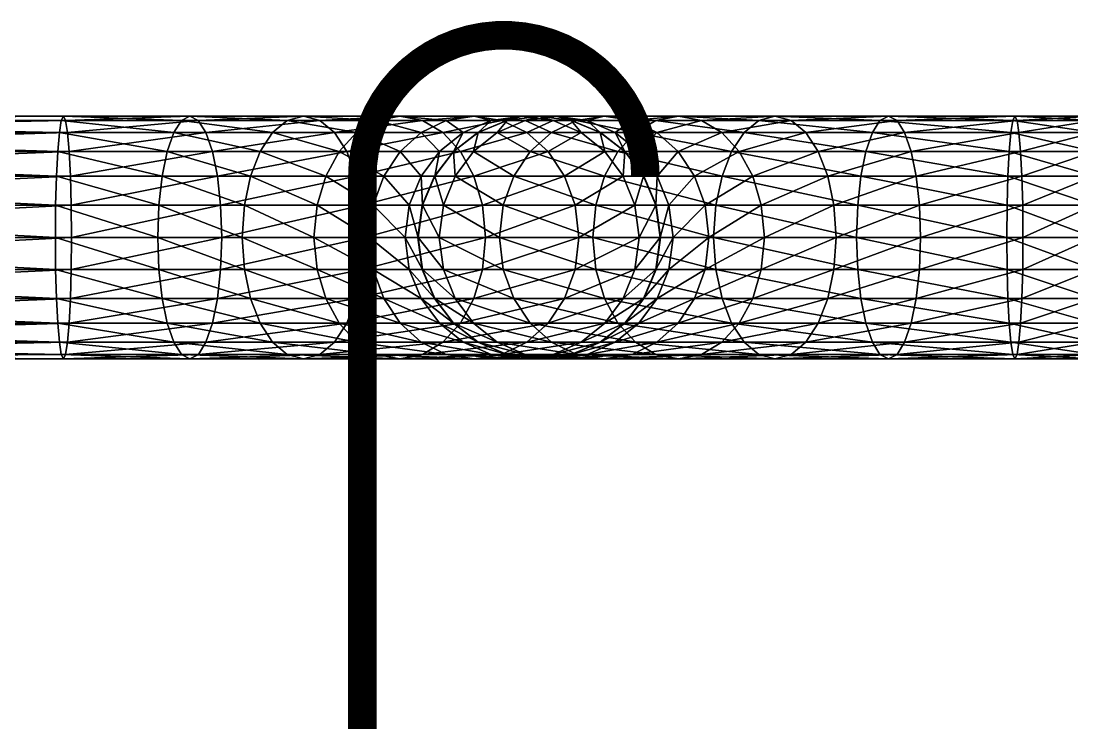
# Model space of a CAD drawing. Extents: x -41.6 to 42.5, y -37.8 to 42.9.
# Drawn here: x 19.23 to 30.28, y 29.91 to 37.28 of the extents above; entities that cross this region are included whole.
import ezdxf

# ---------------------------------------------------------------- set-up
doc = ezdxf.new("R2010")
doc.units = 0
doc.layers.add('VASSCRM', color=2, linetype='CONTINUOUS')
doc.layers.add('VASSREV', color=1, linetype='CONTINUOUS')

msp = doc.modelspace()

# ---------------------------------------------------------------- linework, layer by layer
at = {"layer": 'VASSREV', "color": 0, "extrusion": (0, 0, -1), "const_width": 0.3}
msp.add_lwpolyline([(-25.796, 35.646, -1.00363), (-22.82, 35.635), (-22.82, -35.1, -0.996383), (-25.796, -35.11, 0.737191)], format="xyb", dxfattribs=at)
at = {"layer": 'VASSREV', "color": 0, "extrusion": (0, -0.309017, -0.951057), "const_width": 0.3}
msp.add_lwpolyline([(40.909, -10.841, 1.00363), (40.899, -7.864), (-39.949, -7.864, 0.996383), (-39.96, -10.841, -0.645004)], format="xyb", dxfattribs=at)

# ---------------------------------------------------------------- meshes
at = {"layer": 'VASSCRM', "color": 0}
mesh = msp.add_polyface(dxfattribs=at)
corners = [(19.679, 33.734, 50.28), (13.179, 33.78, 50.619), (13.179, 33.734, 50.28), (19.656, 33.78, 50.618), (13.179, 33.908, 50.923), (19.636, 33.908, 50.922), (13.179, 34.108, 51.181), (19.619, 34.108, 51.179), (13.179, 34.366, 51.381), (19.605, 34.366, 51.378), (13.179, 34.67, 51.509), (19.597, 34.67, 51.507), (13.179, 35.009, 51.555), (19.594, 35.009, 51.552), (13.179, 35.348, 51.509), (19.597, 35.348, 51.507), (13.179, 35.652, 51.381), (19.605, 35.652, 51.378), (13.179, 35.91, 51.181), (19.619, 35.91, 51.179), (13.179, 36.11, 50.923), (19.636, 36.11, 50.922), (13.179, 36.238, 50.619), (19.656, 36.238, 50.618), (13.179, 36.284, 50.28), (19.679, 36.284, 50.28), (13.179, 36.238, 49.941), (19.702, 36.238, 49.942), (13.179, 36.11, 49.637), (19.722, 36.11, 49.638), (13.179, 35.91, 49.379), (19.739, 35.91, 49.381), (13.179, 35.652, 49.18), (19.752, 35.652, 49.182), (13.179, 35.348, 49.051), (19.761, 35.348, 49.054), (13.179, 35.009, 49.005), (19.752, 34.366, 49.182), (13.179, 34.108, 49.379), (13.179, 34.366, 49.18), (19.739, 34.108, 49.381), (13.179, 33.908, 49.637), (19.722, 33.908, 49.639), (13.179, 33.78, 49.942), (19.702, 33.78, 49.942), (6.679, 33.78, 50.619), (6.679, 33.908, 50.923), (6.679, 34.108, 51.181), (6.679, 34.366, 51.381), (6.679, 34.67, 51.509), (6.679, 35.009, 51.555), (6.679, 35.348, 51.509), (6.679, 35.652, 51.381), (6.679, 35.91, 51.181), (6.679, 36.11, 50.923), (6.679, 36.238, 50.619), (6.679, 36.284, 50.28), (6.679, 36.238, 49.941), (6.679, 36.11, 49.637), (6.679, 35.91, 49.379), (6.679, 35.652, 49.18), (6.679, 35.348, 49.051), (6.679, 35.009, 49.005), (13.179, 34.67, 49.051), (6.679, 34.67, 49.051), (6.679, 34.366, 49.18), (6.679, 34.108, 49.379), (6.679, 33.908, 49.637), (6.679, 33.78, 49.942), (6.679, 33.734, 50.28)]
mesh.append_faces([[corners[k] for k in face] for face in [(0, 1, 2), (3, 4, 1), (5, 6, 4), (7, 8, 6), (9, 10, 8), (11, 12, 10), (13, 14, 12), (15, 16, 14), (17, 18, 16), (19, 20, 18), (21, 22, 20), (23, 24, 22), (25, 26, 24), (27, 28, 26), (29, 30, 28), (31, 32, 30), (33, 34, 32), (35, 36, 34), (37, 38, 39), (40, 41, 38), (42, 43, 41), (44, 2, 43), (2, 1, 45), (1, 4, 46), (4, 6, 47), (6, 8, 48), (8, 10, 49), (10, 12, 50), (12, 14, 51), (14, 16, 52), (16, 18, 53), (18, 20, 54), (20, 22, 55), (22, 24, 56), (22, 56, 55), (24, 26, 57), (24, 57, 56), (26, 28, 58), (26, 58, 57), (28, 30, 59), (28, 59, 58), (30, 32, 60), (30, 60, 59), (32, 34, 61), (32, 61, 60), (34, 36, 62), (34, 62, 61), (36, 63, 64), (36, 64, 62), (63, 39, 65), (63, 65, 64), (39, 38, 66), (39, 66, 65), (38, 41, 67), (38, 67, 66), (41, 43, 68), (41, 68, 67), (43, 2, 69), (43, 69, 68)]], dxfattribs={"color": 0})
mesh = msp.add_polyface(dxfattribs=at)
corners = [(21.007, 33.734, 50.459), (19.656, 33.78, 50.618), (19.679, 33.734, 50.28), (20.918, 33.78, 50.786), (20.838, 33.908, 51.079), (19.636, 33.908, 50.922), (20.77, 34.108, 51.328), (19.619, 34.108, 51.179), (20.717, 34.366, 51.521), (19.605, 34.366, 51.378), (20.683, 34.67, 51.645), (19.597, 34.67, 51.507), (20.671, 35.009, 51.689), (19.594, 35.009, 51.552), (20.683, 35.348, 51.645), (19.597, 35.348, 51.507), (20.717, 35.652, 51.521), (19.605, 35.652, 51.378), (20.77, 35.91, 51.328), (19.619, 35.91, 51.179), (20.838, 36.11, 51.079), (19.636, 36.11, 50.922), (19.656, 36.238, 50.618), (20.918, 36.238, 50.786), (19.679, 36.284, 50.28), (21.007, 36.284, 50.459), (19.702, 36.238, 49.942), (21.096, 36.238, 50.132), (19.722, 36.11, 49.638), (21.177, 36.11, 49.839), (19.739, 35.91, 49.381), (21.245, 35.91, 49.59), (19.752, 35.652, 49.182), (21.297, 35.652, 49.397), (19.761, 35.348, 49.054), (21.331, 35.348, 49.273), (19.764, 35.009, 49.008), (21.343, 35.009, 49.229), (19.761, 34.67, 49.054), (21.331, 34.67, 49.273), (19.752, 34.366, 49.182), (21.297, 34.366, 49.397), (19.739, 34.108, 49.381), (21.245, 34.108, 49.59), (19.722, 33.908, 49.639), (21.177, 33.908, 49.839), (19.702, 33.78, 49.942), (21.097, 33.78, 50.132), (13.179, 33.78, 50.619), (13.179, 33.908, 50.923), (13.179, 34.108, 51.181), (13.179, 34.366, 51.381), (13.179, 34.67, 51.509), (13.179, 35.009, 51.555), (13.179, 35.348, 51.509), (13.179, 35.652, 51.381), (13.179, 35.91, 51.181), (13.179, 36.11, 50.923), (13.179, 36.238, 50.619), (13.179, 36.284, 50.28), (13.179, 36.238, 49.941), (13.179, 36.11, 49.637), (13.179, 35.91, 49.379), (13.179, 35.652, 49.18), (13.179, 35.348, 49.051), (13.179, 35.009, 49.005), (13.179, 34.67, 49.051), (13.179, 34.366, 49.18), (13.179, 34.108, 49.379), (13.179, 33.908, 49.637), (13.179, 33.78, 49.942), (13.179, 33.734, 50.28)]
mesh.append_faces([[corners[k] for k in face] for face in [(0, 1, 2), (3, 4, 5), (3, 5, 1), (4, 6, 7), (4, 7, 5), (6, 8, 9), (6, 9, 7), (8, 10, 11), (8, 11, 9), (10, 12, 13), (10, 13, 11), (12, 14, 15), (12, 15, 13), (14, 16, 17), (14, 17, 15), (16, 18, 19), (16, 19, 17), (18, 20, 21), (18, 21, 19), (20, 22, 21), (23, 24, 22), (25, 26, 24), (27, 28, 26), (29, 30, 28), (31, 32, 30), (33, 34, 32), (35, 36, 34), (37, 38, 36), (39, 40, 38), (41, 42, 40), (43, 44, 42), (45, 46, 44), (47, 2, 46), (2, 1, 48), (1, 5, 49), (5, 7, 50), (7, 9, 51), (9, 11, 52), (11, 13, 53), (13, 15, 54), (15, 17, 55), (17, 19, 56), (19, 21, 57), (21, 22, 58), (22, 24, 59), (24, 26, 60), (26, 28, 61), (28, 30, 62), (30, 32, 63), (32, 34, 64), (34, 36, 65), (36, 38, 66), (36, 66, 65), (38, 40, 67), (38, 67, 66), (40, 42, 68), (42, 44, 69), (44, 46, 70), (46, 2, 71)]], dxfattribs={"color": 0})
mesh = msp.add_polyface(dxfattribs=at)
corners = [(22.576, 34.108, 52.383), (21.646, 34.366, 51.914), (21.747, 34.108, 51.741), (22.435, 34.366, 52.524), (21.581, 34.67, 52.025), (22.344, 34.67, 52.615), (21.558, 35.009, 52.064), (22.312, 35.009, 52.647), (21.581, 35.348, 52.025), (22.344, 35.348, 52.615), (21.646, 35.652, 51.914), (22.435, 35.652, 52.524), (21.747, 35.91, 51.741), (22.201, 33.734, 50.963), (22.031, 33.78, 51.256), (20.918, 33.78, 50.786), (21.007, 33.734, 50.459), (21.877, 33.909, 51.519), (20.838, 33.908, 51.079), (20.77, 34.108, 51.328), (20.717, 34.366, 51.521), (20.683, 34.67, 51.645), (20.671, 35.009, 51.689), (20.683, 35.348, 51.645), (20.717, 35.652, 51.521), (20.77, 35.91, 51.328), (21.877, 36.11, 51.519), (20.838, 36.11, 51.079), (22.031, 36.238, 51.256), (20.918, 36.238, 50.786), (22.201, 36.284, 50.963), (21.007, 36.284, 50.459), (22.372, 36.238, 50.671), (21.096, 36.238, 50.132), (21.177, 36.11, 49.839), (22.526, 36.11, 50.408), (21.245, 35.91, 49.59), (22.656, 35.91, 50.185), (21.297, 35.652, 49.397), (22.757, 35.652, 50.013), (21.331, 35.348, 49.273), (22.822, 35.348, 49.902), (21.343, 35.009, 49.229), (22.845, 35.009, 49.863), (21.331, 34.67, 49.273), (22.822, 34.67, 49.902), (21.297, 34.366, 49.397), (22.757, 34.366, 50.013), (21.245, 34.108, 49.59), (22.656, 34.108, 50.185), (21.177, 33.908, 49.839), (22.526, 33.908, 50.408), (21.097, 33.78, 50.132), (22.372, 33.78, 50.671), (19.656, 33.78, 50.618), (19.656, 36.238, 50.618), (19.679, 36.284, 50.28), (19.702, 36.238, 49.942), (19.722, 36.11, 49.638), (19.739, 35.91, 49.381), (19.752, 35.652, 49.182), (19.761, 35.348, 49.054), (19.764, 35.009, 49.008), (19.761, 34.67, 49.054), (19.752, 34.366, 49.182), (19.739, 34.108, 49.381), (19.722, 33.908, 49.639), (19.702, 33.78, 49.942), (19.679, 33.734, 50.28)]
mesh.append_faces([[corners[k] for k in face] for face in [(0, 1, 2), (3, 4, 1), (5, 6, 4), (7, 8, 6), (9, 10, 8), (11, 12, 10), (13, 14, 15), (13, 15, 16), (14, 17, 18), (14, 18, 15), (17, 2, 19), (17, 19, 18), (2, 1, 20), (2, 20, 19), (1, 4, 21), (1, 21, 20), (4, 6, 22), (4, 22, 21), (6, 8, 23), (6, 23, 22), (8, 10, 24), (8, 24, 23), (10, 12, 25), (10, 25, 24), (12, 26, 27), (12, 27, 25), (26, 28, 29), (26, 29, 27), (28, 30, 31), (28, 31, 29), (30, 32, 33), (30, 33, 31), (32, 34, 33), (35, 36, 34), (37, 38, 36), (39, 40, 38), (41, 42, 40), (43, 44, 42), (45, 46, 44), (47, 48, 46), (49, 50, 48), (51, 52, 50), (53, 13, 16), (53, 16, 52), (16, 15, 54), (27, 29, 55), (29, 31, 56), (31, 33, 57), (33, 34, 58), (34, 36, 59), (36, 38, 60), (38, 40, 61), (40, 42, 62), (42, 44, 63), (44, 46, 64), (46, 48, 65), (48, 50, 66), (50, 52, 67), (52, 16, 68)]], dxfattribs={"color": 0})
mesh = msp.add_polyface(dxfattribs=at)
corners = [(23.407, 35.009, 60.365), (23.452, 35.348, 60.362), (23.45, 35.348, 59.447), (23.404, 35.009, 59.447), (23.45, 35.348, 58.613), (23.404, 35.009, 58.613), (23.578, 35.652, 58.613), (23.45, 35.348, 57.78), (23.404, 35.009, 57.78), (23.578, 35.652, 57.78), (23.45, 35.348, 56.947), (23.404, 35.009, 56.947), (23.45, 35.348, 56.113), (23.404, 35.009, 56.113), (23.452, 35.348, 55.362), (23.407, 35.009, 55.365), (23.314, 35.348, 54.276), (23.27, 35.009, 54.288), (23.581, 35.652, 55.354), (23.439, 35.652, 54.242), (22.934, 35.348, 53.378), (22.895, 35.009, 53.401), (23.046, 35.652, 53.313), (23.631, 35.91, 54.189), (23.218, 35.91, 53.212), (23.44, 36.11, 53.082), (22.344, 35.348, 52.615), (22.312, 35.009, 52.647), (22.435, 35.652, 52.524), (22.576, 35.91, 52.383), (22.759, 36.11, 52.2), (23.703, 36.238, 52.928), (22.974, 36.238, 51.985), (23.214, 36.284, 51.746), (21.581, 35.348, 52.025), (21.646, 35.652, 51.914), (21.747, 35.91, 51.741), (21.877, 36.11, 51.519), (22.031, 36.238, 51.256), (22.201, 36.284, 50.963), (23.453, 36.238, 51.506), (22.372, 36.238, 50.671), (23.668, 36.11, 51.291), (22.526, 36.11, 50.408), (23.851, 35.91, 51.108), (22.656, 35.91, 50.185), (22.757, 35.652, 50.013), (23.992, 35.652, 50.967), (22.822, 35.348, 49.902), (24.083, 35.348, 50.876), (22.845, 35.009, 49.863), (21.177, 36.11, 49.839), (21.245, 35.91, 49.59), (21.297, 35.652, 49.397), (21.331, 35.348, 49.273), (21.343, 35.009, 49.229)]
mesh.append_faces([[corners[k] for k in face] for face in [(0, 1, 2), (0, 2, 3), (3, 2, 4), (3, 4, 5), (2, 6, 4), (5, 4, 7), (5, 7, 8), (4, 9, 7), (8, 7, 10), (8, 10, 11), (11, 10, 12), (11, 12, 13), (13, 12, 14), (13, 14, 15), (15, 14, 16), (15, 16, 17), (14, 18, 19), (14, 19, 16), (17, 16, 20), (17, 20, 21), (16, 19, 22), (16, 22, 20), (19, 23, 24), (19, 24, 22), (23, 25, 24), (21, 20, 26), (21, 26, 27), (20, 22, 28), (20, 28, 26), (22, 24, 29), (22, 29, 28), (24, 25, 30), (24, 30, 29), (25, 31, 32), (25, 32, 30), (31, 33, 32), (27, 26, 34), (26, 28, 35), (28, 29, 36), (29, 30, 37), (29, 37, 36), (30, 32, 38), (30, 38, 37), (32, 33, 39), (32, 39, 38), (33, 40, 41), (33, 41, 39), (40, 42, 43), (40, 43, 41), (42, 44, 45), (42, 45, 43), (44, 46, 45), (47, 48, 46), (49, 50, 48), (41, 43, 51), (43, 45, 52), (45, 46, 53), (46, 48, 54), (48, 50, 55)]], dxfattribs={"color": 0})
mesh = msp.add_polyface(dxfattribs=at)
corners = [(24.262, 35.009, 63.446), (23.672, 35.348, 61.932), (23.628, 35.009, 61.945), (24.301, 35.348, 63.423), (23.796, 35.652, 61.899), (23.452, 35.348, 60.362), (23.407, 35.009, 60.365), (23.581, 35.652, 60.354), (23.988, 35.91, 61.846), (23.78, 35.91, 60.34), (24.037, 36.11, 60.323), (23.578, 35.652, 59.447), (23.45, 35.348, 59.447), (23.778, 35.91, 59.447), (24.036, 36.11, 59.447), (23.578, 35.652, 58.613), (23.778, 35.91, 58.613), (24.036, 36.11, 58.613), (23.45, 35.348, 58.613), (23.578, 35.652, 57.78), (23.778, 35.91, 57.78), (24.036, 36.11, 57.78), (23.45, 35.348, 57.78), (23.578, 35.652, 56.947), (23.45, 35.348, 56.947), (23.778, 35.91, 56.947), (24.036, 36.11, 56.947), (23.578, 35.652, 56.113), (23.45, 35.348, 56.113), (23.778, 35.91, 56.113), (24.036, 36.11, 56.113), (23.581, 35.652, 55.354), (23.452, 35.348, 55.362), (23.78, 35.91, 55.34), (24.037, 36.11, 55.323), (23.631, 35.91, 54.189), (23.439, 35.652, 54.242), (23.88, 36.11, 54.121), (24.173, 36.238, 54.041), (23.44, 36.11, 53.082), (23.703, 36.238, 52.928), (23.996, 36.284, 52.758), (23.214, 36.284, 51.746), (24.288, 36.238, 52.587), (23.453, 36.238, 51.506), (23.668, 36.11, 51.291), (24.551, 36.11, 52.433), (23.851, 35.91, 51.108), (23.992, 35.652, 50.967), (22.757, 35.652, 50.013), (24.083, 35.348, 50.876), (22.822, 35.348, 49.902), (24.115, 35.009, 50.844), (22.845, 35.009, 49.863)]
mesh.append_faces([[corners[k] for k in face] for face in [(0, 1, 2), (3, 4, 1), (2, 1, 5), (2, 5, 6), (1, 4, 7), (1, 7, 5), (4, 8, 9), (4, 9, 7), (8, 10, 9), (5, 7, 11), (5, 11, 12), (7, 9, 13), (7, 13, 11), (9, 10, 14), (9, 14, 13), (12, 11, 15), (11, 13, 16), (11, 16, 15), (13, 14, 17), (13, 17, 16), (18, 15, 19), (15, 16, 20), (15, 20, 19), (16, 17, 21), (16, 21, 20), (22, 19, 23), (22, 23, 24), (19, 20, 25), (19, 25, 23), (20, 21, 26), (20, 26, 25), (24, 23, 27), (24, 27, 28), (23, 25, 29), (23, 29, 27), (25, 26, 30), (25, 30, 29), (28, 27, 31), (28, 31, 32), (27, 29, 33), (27, 33, 31), (29, 30, 34), (29, 34, 33), (31, 33, 35), (31, 35, 36), (33, 34, 37), (33, 37, 35), (34, 38, 37), (35, 37, 39), (37, 38, 40), (37, 40, 39), (38, 41, 40), (40, 41, 42), (41, 43, 44), (41, 44, 42), (43, 45, 44), (46, 47, 45), (47, 48, 49), (48, 50, 51), (50, 52, 53)]], dxfattribs={"color": 0})
mesh = msp.add_polyface(dxfattribs=at)
corners = [(25.243, 35.009, 64.716), (24.301, 35.348, 63.423), (24.262, 35.009, 63.446), (25.275, 35.348, 64.684), (24.412, 35.652, 63.358), (25.366, 35.652, 64.593), (24.584, 35.91, 63.257), (23.672, 35.348, 61.932), (23.796, 35.652, 61.899), (23.988, 35.91, 61.846), (24.807, 36.11, 63.127), (24.237, 36.11, 61.778), (24.531, 36.238, 61.698), (24.037, 36.11, 60.323), (24.341, 36.238, 60.303), (24.858, 36.284, 61.609), (24.679, 36.284, 60.28), (24.34, 36.238, 59.447), (24.036, 36.11, 59.447), (24.679, 36.284, 59.447), (25.018, 36.238, 59.447), (24.34, 36.238, 58.613), (24.036, 36.11, 58.613), (24.679, 36.284, 58.613), (25.018, 36.238, 58.613), (24.34, 36.238, 57.78), (24.036, 36.11, 57.78), (24.679, 36.284, 57.78), (25.018, 36.238, 57.78), (24.34, 36.238, 56.947), (24.036, 36.11, 56.947), (24.679, 36.284, 56.947), (24.34, 36.238, 56.113), (24.036, 36.11, 56.113), (24.679, 36.284, 56.113), (24.341, 36.238, 55.303), (24.037, 36.11, 55.323), (24.679, 36.284, 55.28), (25.017, 36.238, 55.258), (24.173, 36.238, 54.041), (24.5, 36.284, 53.952), (24.827, 36.238, 53.863), (23.996, 36.284, 52.758), (24.288, 36.238, 52.587), (24.551, 36.11, 52.433), (23.668, 36.11, 51.291), (24.774, 35.91, 52.303), (23.851, 35.91, 51.108), (24.946, 35.652, 52.202), (23.992, 35.652, 50.967), (25.057, 35.348, 52.138), (24.083, 35.348, 50.876), (25.096, 35.009, 52.115), (24.115, 35.009, 50.844)]
mesh.append_faces([[corners[k] for k in face] for face in [(0, 1, 2), (3, 4, 1), (5, 6, 4), (2, 1, 7), (1, 4, 8), (4, 6, 9), (4, 9, 8), (6, 10, 11), (6, 11, 9), (10, 12, 11), (9, 11, 13), (11, 12, 14), (11, 14, 13), (12, 15, 16), (12, 16, 14), (13, 14, 17), (13, 17, 18), (14, 16, 19), (14, 19, 17), (16, 20, 19), (18, 17, 21), (18, 21, 22), (17, 19, 23), (17, 23, 21), (19, 24, 23), (22, 21, 25), (22, 25, 26), (21, 23, 27), (21, 27, 25), (23, 28, 27), (26, 25, 29), (26, 29, 30), (25, 27, 31), (25, 31, 29), (30, 29, 32), (30, 32, 33), (29, 31, 34), (29, 34, 32), (33, 32, 35), (33, 35, 36), (32, 34, 37), (32, 37, 35), (34, 38, 37), (36, 35, 39), (35, 37, 40), (35, 40, 39), (37, 41, 40), (39, 40, 42), (40, 41, 43), (40, 43, 42), (41, 44, 43), (43, 44, 45), (44, 46, 47), (46, 48, 49), (46, 49, 47), (48, 50, 51), (48, 51, 49), (50, 52, 53), (50, 53, 51)]], dxfattribs={"color": 0})
mesh = msp.add_polyface(dxfattribs=at)
corners = [(25.275, 34.67, 64.684), (25.243, 35.009, 64.716), (24.262, 35.009, 63.446), (25.275, 35.348, 64.684), (24.301, 35.348, 63.423), (25.366, 35.652, 64.593), (24.412, 35.652, 63.358), (25.507, 35.91, 64.452), (24.584, 35.91, 63.257), (25.69, 36.11, 64.27), (24.807, 36.11, 63.127), (25.07, 36.238, 62.974), (25.905, 36.238, 64.054), (25.362, 36.284, 62.803), (24.531, 36.238, 61.698), (24.858, 36.284, 61.609), (25.655, 36.238, 62.632), (25.184, 36.238, 61.519), (25.478, 36.11, 61.439), (25.017, 36.238, 60.258), (24.679, 36.284, 60.28), (25.321, 36.11, 60.237), (25.578, 35.91, 60.22), (25.018, 36.238, 59.447), (25.322, 36.11, 59.447), (25.58, 35.91, 59.447), (24.679, 36.284, 59.447), (25.018, 36.238, 58.613), (25.322, 36.11, 58.613), (25.58, 35.91, 58.613), (24.679, 36.284, 58.613), (25.018, 36.238, 57.78), (25.322, 36.11, 57.78), (25.58, 35.91, 57.78), (24.679, 36.284, 57.78), (25.018, 36.238, 56.947), (24.679, 36.284, 56.947), (25.322, 36.11, 56.947), (25.58, 35.91, 56.947), (25.018, 36.238, 56.113), (24.679, 36.284, 56.113), (25.322, 36.11, 56.113), (25.58, 35.91, 56.113), (25.017, 36.238, 55.258), (25.321, 36.11, 55.237), (25.578, 35.91, 55.22), (24.679, 36.284, 55.28), (24.827, 36.238, 53.863), (25.121, 36.11, 53.782), (25.369, 35.91, 53.714), (24.551, 36.11, 52.433), (24.774, 35.91, 52.303), (25.562, 35.652, 53.662), (24.946, 35.652, 52.202), (25.686, 35.348, 53.628), (25.057, 35.348, 52.138), (25.096, 35.009, 52.115)]
mesh.append_faces([[corners[k] for k in face] for face in [(0, 1, 2), (1, 3, 4), (3, 5, 6), (5, 7, 8), (7, 9, 10), (7, 10, 8), (9, 11, 10), (12, 13, 11), (10, 11, 14), (11, 13, 15), (11, 15, 14), (13, 16, 17), (13, 17, 15), (16, 18, 17), (15, 17, 19), (15, 19, 20), (17, 18, 21), (17, 21, 19), (18, 22, 21), (20, 19, 23), (19, 21, 24), (19, 24, 23), (21, 22, 25), (21, 25, 24), (26, 23, 27), (23, 24, 28), (23, 28, 27), (24, 29, 28), (30, 27, 31), (27, 28, 32), (27, 32, 31), (28, 33, 32), (34, 31, 35), (34, 35, 36), (31, 32, 37), (31, 37, 35), (32, 38, 37), (36, 35, 39), (36, 39, 40), (35, 37, 41), (35, 41, 39), (37, 42, 41), (40, 39, 43), (39, 41, 44), (39, 44, 43), (41, 42, 45), (41, 45, 44), (46, 43, 47), (43, 44, 48), (43, 48, 47), (44, 45, 49), (44, 49, 48), (47, 48, 50), (48, 49, 51), (48, 51, 50), (49, 52, 53), (49, 53, 51), (52, 54, 55), (52, 55, 53), (54, 56, 55)]], dxfattribs={"color": 0})
mesh = msp.add_polyface(dxfattribs=at)
corners = [(26.513, 35.009, 65.698), (25.275, 35.348, 64.684), (25.243, 35.009, 64.716), (26.536, 35.348, 65.658), (25.366, 35.652, 64.593), (26.601, 35.652, 65.547), (25.507, 35.91, 64.452), (25.69, 36.11, 64.27), (25.905, 36.238, 64.054), (25.07, 36.238, 62.974), (26.144, 36.284, 63.815), (25.362, 36.284, 62.803), (25.655, 36.238, 62.632), (25.917, 36.11, 62.478), (25.478, 36.11, 61.439), (26.14, 35.91, 62.348), (25.727, 35.91, 61.371), (25.919, 35.652, 61.318), (25.578, 35.91, 60.22), (25.777, 35.652, 60.207), (25.905, 35.348, 60.198), (25.779, 35.652, 59.447), (25.58, 35.91, 59.447), (25.908, 35.348, 59.447), (25.951, 35.009, 60.195), (25.954, 35.009, 59.447), (25.322, 36.11, 59.447), (25.58, 35.91, 58.613), (25.779, 35.652, 58.613), (25.908, 35.348, 58.613), (25.954, 35.009, 58.613), (25.322, 36.11, 58.613), (25.58, 35.91, 57.78), (25.779, 35.652, 57.78), (25.908, 35.348, 57.78), (25.954, 35.009, 57.78), (25.322, 36.11, 57.78), (25.58, 35.91, 56.947), (25.779, 35.652, 56.947), (25.908, 35.348, 56.947), (25.954, 35.009, 56.947), (25.322, 36.11, 56.947), (25.58, 35.91, 56.113), (25.779, 35.652, 56.113), (25.908, 35.348, 56.113), (25.954, 35.009, 56.113), (25.777, 35.652, 55.207), (25.578, 35.91, 55.22), (25.905, 35.348, 55.198), (25.951, 35.009, 55.195), (25.905, 34.67, 55.198), (25.562, 35.652, 53.662), (25.369, 35.91, 53.714), (25.686, 35.348, 53.628), (25.73, 35.009, 53.616), (25.686, 34.67, 53.628), (25.096, 35.009, 52.115)]
mesh.append_faces([[corners[k] for k in face] for face in [(0, 1, 2), (3, 4, 1), (5, 6, 4), (7, 8, 9), (8, 10, 11), (10, 12, 11), (12, 13, 14), (13, 15, 16), (13, 16, 14), (15, 17, 16), (14, 16, 18), (16, 17, 19), (16, 19, 18), (17, 20, 19), (18, 19, 21), (18, 21, 22), (19, 20, 23), (19, 23, 21), (20, 24, 25), (20, 25, 23), (26, 22, 27), (22, 21, 28), (22, 28, 27), (21, 23, 29), (21, 29, 28), (23, 30, 29), (31, 27, 32), (27, 28, 33), (27, 33, 32), (28, 29, 34), (28, 34, 33), (29, 35, 34), (36, 32, 37), (32, 33, 38), (32, 38, 37), (33, 34, 39), (33, 39, 38), (34, 40, 39), (41, 37, 42), (37, 38, 43), (37, 43, 42), (38, 39, 44), (38, 44, 43), (39, 45, 44), (42, 43, 46), (42, 46, 47), (43, 44, 48), (43, 48, 46), (44, 45, 49), (44, 49, 48), (45, 50, 49), (47, 46, 51), (47, 51, 52), (46, 48, 53), (46, 53, 51), (48, 49, 54), (48, 54, 53), (49, 55, 54), (53, 54, 56)]], dxfattribs={"color": 0})
mesh = msp.add_polyface(dxfattribs=at)
corners = [(28.015, 35.009, 66.331), (28.027, 35.348, 66.287), (26.536, 35.348, 65.658), (28.061, 35.652, 66.163), (26.601, 35.652, 65.547), (28.113, 35.91, 65.971), (26.702, 35.91, 65.375), (28.181, 36.11, 65.722), (26.832, 36.11, 65.152), (28.261, 36.238, 65.428), (26.986, 36.238, 64.889), (28.351, 36.284, 65.101), (27.156, 36.284, 64.597), (28.44, 36.238, 64.775), (27.327, 36.238, 64.305), (27.481, 36.11, 64.042), (28.52, 36.11, 64.481), (27.611, 35.91, 63.819), (28.588, 35.91, 64.232), (27.712, 35.652, 63.647), (28.641, 35.652, 64.04), (27.777, 35.348, 63.536), (26.513, 35.009, 65.698), (25.275, 35.348, 64.684), (25.366, 35.652, 64.593), (25.507, 35.91, 64.452), (25.69, 36.11, 64.27), (25.905, 36.238, 64.054), (26.144, 36.284, 63.815), (26.384, 36.238, 63.575), (26.599, 36.11, 63.36), (26.782, 35.91, 63.178), (26.923, 35.652, 63.037), (27.014, 35.348, 62.946), (27.046, 35.009, 62.913), (25.655, 36.238, 62.632), (25.917, 36.11, 62.478), (26.14, 35.91, 62.348), (26.312, 35.652, 62.247), (26.423, 35.348, 62.183), (26.463, 35.009, 62.16), (25.919, 35.652, 61.318), (26.043, 35.348, 61.285), (26.087, 35.009, 61.273), (25.905, 35.348, 60.198), (25.951, 35.009, 60.195), (25.908, 35.348, 59.447), (25.954, 35.009, 59.447), (25.954, 35.009, 58.613), (25.908, 35.348, 58.613), (25.954, 35.009, 57.78), (25.908, 35.348, 57.78), (25.954, 35.009, 56.947), (25.908, 35.348, 56.947), (25.954, 35.009, 56.113)]
mesh.append_faces([[corners[k] for k in face] for face in [(0, 1, 2), (1, 3, 4), (1, 4, 2), (3, 5, 6), (3, 6, 4), (5, 7, 8), (5, 8, 6), (7, 9, 10), (7, 10, 8), (9, 11, 12), (9, 12, 10), (11, 13, 14), (11, 14, 12), (13, 15, 14), (16, 17, 15), (18, 19, 17), (20, 21, 19), (22, 2, 23), (2, 4, 24), (4, 6, 25), (6, 8, 26), (6, 26, 25), (8, 10, 27), (8, 27, 26), (10, 12, 28), (10, 28, 27), (12, 14, 29), (12, 29, 28), (14, 15, 30), (14, 30, 29), (15, 17, 31), (15, 31, 30), (17, 19, 32), (17, 32, 31), (19, 21, 33), (19, 33, 32), (21, 34, 33), (28, 29, 35), (29, 30, 36), (29, 36, 35), (30, 31, 37), (30, 37, 36), (31, 32, 38), (31, 38, 37), (32, 33, 39), (32, 39, 38), (33, 34, 40), (33, 40, 39), (37, 38, 41), (38, 39, 42), (38, 42, 41), (39, 40, 43), (39, 43, 42), (41, 42, 44), (42, 43, 45), (42, 45, 44), (46, 47, 48), (49, 48, 50), (51, 50, 52), (53, 52, 54)]], dxfattribs={"color": 0})
mesh = msp.add_polyface(dxfattribs=at)
corners = [(29.679, 33.734, 65.28), (29.656, 33.78, 65.618), (28.261, 33.78, 65.428), (28.351, 33.734, 65.101), (29.636, 33.908, 65.922), (28.181, 33.908, 65.722), (29.619, 34.108, 66.179), (28.113, 34.108, 65.971), (29.605, 34.366, 66.378), (28.06, 34.366, 66.163), (29.597, 34.67, 66.507), (28.027, 34.67, 66.287), (29.594, 35.009, 66.552), (28.015, 35.009, 66.331), (29.597, 35.348, 66.507), (28.027, 35.348, 66.287), (29.605, 35.652, 66.378), (28.061, 35.652, 66.163), (29.619, 35.91, 66.179), (28.113, 35.91, 65.971), (29.636, 36.11, 65.922), (28.181, 36.11, 65.722), (29.656, 36.238, 65.618), (28.261, 36.238, 65.428), (29.679, 36.284, 65.28), (28.351, 36.284, 65.101), (29.702, 36.238, 64.942), (28.44, 36.238, 64.775), (29.722, 36.11, 64.638), (28.52, 36.11, 64.481), (29.739, 35.91, 64.381), (28.588, 35.91, 64.232), (29.753, 35.652, 64.182), (28.641, 35.652, 64.04), (29.761, 35.348, 64.054), (28.675, 35.348, 63.916), (28.687, 35.009, 63.872), (29.764, 35.009, 64.008), (28.675, 34.67, 63.916), (29.761, 34.67, 64.054), (29.753, 34.366, 64.182), (28.641, 34.366, 64.04), (29.739, 34.108, 64.381), (28.588, 34.108, 64.232), (29.722, 33.908, 64.639), (28.52, 33.908, 64.481), (29.702, 33.78, 64.942), (28.44, 33.78, 64.775), (27.481, 36.11, 64.042), (27.611, 35.91, 63.819), (27.712, 35.652, 63.647), (27.777, 35.348, 63.536), (27.8, 35.009, 63.496), (27.777, 34.67, 63.536), (27.712, 34.366, 63.647), (27.611, 34.108, 63.819), (27.481, 33.908, 64.042), (27.327, 33.78, 64.305)]
mesh.append_faces([[corners[k] for k in face] for face in [(0, 1, 2), (0, 2, 3), (1, 4, 5), (1, 5, 2), (4, 6, 7), (4, 7, 5), (6, 8, 9), (6, 9, 7), (8, 10, 11), (8, 11, 9), (10, 12, 13), (10, 13, 11), (12, 14, 15), (12, 15, 13), (14, 16, 17), (14, 17, 15), (16, 18, 19), (16, 19, 17), (18, 20, 21), (18, 21, 19), (20, 22, 23), (20, 23, 21), (22, 24, 25), (22, 25, 23), (24, 26, 27), (24, 27, 25), (26, 28, 29), (26, 29, 27), (28, 30, 31), (28, 31, 29), (30, 32, 33), (30, 33, 31), (32, 34, 35), (32, 35, 33), (34, 36, 35), (37, 38, 36), (39, 40, 41), (39, 41, 38), (40, 42, 43), (40, 43, 41), (42, 44, 45), (42, 45, 43), (44, 46, 47), (44, 47, 45), (46, 0, 3), (46, 3, 47), (27, 29, 48), (29, 31, 49), (31, 33, 50), (33, 35, 51), (35, 36, 52), (35, 52, 51), (36, 38, 53), (36, 53, 52), (38, 41, 54), (38, 54, 53), (41, 43, 55), (43, 45, 56), (45, 47, 57)]], dxfattribs={"color": 0})
mesh = msp.add_polyface(dxfattribs=at)
corners = [(31.346, 34.366, 66.381), (30.512, 34.67, 66.509), (30.512, 34.366, 66.381), (31.346, 34.67, 66.509), (30.512, 35.009, 66.555), (31.346, 35.009, 66.555), (30.512, 35.348, 66.509), (31.346, 35.91, 66.181), (30.512, 36.11, 65.923), (30.512, 35.91, 66.181), (31.346, 36.11, 65.923), (30.512, 36.238, 65.619), (31.346, 36.238, 65.619), (30.512, 36.284, 65.28), (31.346, 36.284, 65.28), (30.512, 36.238, 64.942), (31.346, 36.238, 64.942), (30.512, 36.11, 64.637), (31.346, 36.11, 64.637), (30.512, 35.91, 64.379), (30.512, 33.734, 65.28), (30.512, 33.78, 65.619), (29.656, 33.78, 65.618), (29.679, 33.734, 65.28), (30.512, 33.908, 65.923), (29.636, 33.908, 65.922), (30.512, 34.108, 66.181), (29.619, 34.108, 66.179), (29.605, 34.366, 66.378), (29.597, 34.67, 66.507), (29.594, 35.009, 66.552), (29.597, 35.348, 66.507), (30.512, 35.652, 66.381), (29.605, 35.652, 66.378), (29.619, 35.91, 66.179), (29.636, 36.11, 65.922), (29.656, 36.238, 65.618), (29.679, 36.284, 65.28), (29.702, 36.238, 64.942), (29.722, 36.11, 64.638), (29.739, 35.91, 64.381), (30.512, 35.652, 64.18), (29.753, 35.652, 64.182), (30.512, 35.348, 64.051), (29.761, 35.348, 64.054), (30.512, 35.009, 64.005), (29.764, 35.009, 64.008), (30.512, 34.67, 64.051), (29.761, 34.67, 64.054), (30.512, 34.366, 64.18), (29.753, 34.366, 64.182), (30.512, 34.108, 64.379), (29.739, 34.108, 64.381), (30.512, 33.908, 64.637), (29.722, 33.908, 64.639), (30.512, 33.78, 64.942), (29.702, 33.78, 64.942), (28.687, 35.009, 63.872), (28.675, 34.67, 63.916)]
mesh.append_faces([[corners[k] for k in face] for face in [(0, 1, 2), (3, 4, 1), (5, 6, 4), (7, 8, 9), (10, 11, 8), (12, 13, 11), (14, 15, 13), (16, 17, 15), (18, 19, 17), (20, 21, 22), (20, 22, 23), (21, 24, 25), (21, 25, 22), (24, 26, 27), (24, 27, 25), (26, 2, 28), (26, 28, 27), (2, 1, 29), (2, 29, 28), (1, 4, 30), (1, 30, 29), (4, 6, 31), (4, 31, 30), (6, 32, 33), (6, 33, 31), (32, 9, 34), (32, 34, 33), (9, 8, 35), (9, 35, 34), (8, 11, 36), (8, 36, 35), (11, 13, 37), (11, 37, 36), (13, 15, 38), (13, 38, 37), (15, 17, 39), (15, 39, 38), (17, 19, 40), (17, 40, 39), (19, 41, 42), (19, 42, 40), (41, 43, 44), (41, 44, 42), (43, 45, 46), (43, 46, 44), (45, 47, 48), (45, 48, 46), (47, 49, 50), (47, 50, 48), (49, 51, 52), (49, 52, 50), (51, 53, 54), (51, 54, 52), (53, 55, 56), (53, 56, 54), (55, 20, 23), (55, 23, 56), (44, 46, 57), (46, 48, 58)]], dxfattribs={"color": 0})
mesh = msp.add_polyface(dxfattribs=at)
corners = [(28.351, 33.734, 65.101), (28.261, 33.78, 65.428), (26.986, 33.78, 64.889), (27.156, 33.734, 64.597), (28.181, 33.908, 65.722), (26.832, 33.908, 65.152), (28.113, 34.108, 65.971), (26.702, 34.108, 65.375), (28.06, 34.366, 66.163), (26.601, 34.366, 65.547), (28.027, 34.67, 66.287), (26.536, 34.67, 65.658), (28.015, 35.009, 66.331), (26.513, 35.009, 65.698), (26.536, 35.348, 65.658), (28.641, 34.366, 64.04), (27.611, 34.108, 63.819), (27.712, 34.366, 63.647), (28.588, 34.108, 64.232), (27.481, 33.908, 64.042), (28.52, 33.908, 64.481), (27.327, 33.78, 64.305), (28.44, 33.78, 64.775), (25.905, 33.78, 64.054), (26.144, 33.734, 63.815), (25.69, 33.908, 64.27), (25.507, 34.108, 64.452), (25.366, 34.366, 64.593), (25.275, 34.67, 64.684), (25.243, 35.009, 64.716), (27.777, 35.348, 63.536), (27.8, 35.009, 63.496), (27.046, 35.009, 62.913), (27.777, 34.67, 63.536), (27.013, 34.67, 62.946), (26.923, 34.366, 63.037), (26.782, 34.108, 63.178), (26.599, 33.908, 63.36), (26.384, 33.78, 63.575), (26.423, 34.67, 62.183), (26.463, 35.009, 62.16), (26.312, 34.366, 62.247), (26.14, 34.108, 62.348), (25.917, 33.908, 62.478), (25.655, 33.78, 62.632), (25.362, 33.734, 62.803), (26.043, 34.67, 61.285), (26.087, 35.009, 61.273), (25.919, 34.366, 61.318), (25.727, 34.108, 61.371), (25.905, 34.67, 60.198), (25.951, 35.009, 60.195)]
mesh.append_faces([[corners[k] for k in face] for face in [(0, 1, 2), (0, 2, 3), (1, 4, 5), (1, 5, 2), (4, 6, 7), (4, 7, 5), (6, 8, 9), (6, 9, 7), (8, 10, 11), (8, 11, 9), (10, 12, 13), (10, 13, 11), (12, 14, 13), (15, 16, 17), (18, 19, 16), (20, 21, 19), (22, 0, 3), (22, 3, 21), (3, 2, 23), (3, 23, 24), (2, 5, 25), (2, 25, 23), (5, 7, 26), (5, 26, 25), (7, 9, 27), (9, 11, 28), (11, 13, 29), (30, 31, 32), (31, 33, 34), (31, 34, 32), (33, 17, 35), (33, 35, 34), (17, 16, 36), (17, 36, 35), (16, 19, 37), (16, 37, 36), (19, 21, 38), (19, 38, 37), (21, 3, 24), (21, 24, 38), (32, 34, 39), (32, 39, 40), (34, 35, 41), (34, 41, 39), (35, 36, 42), (35, 42, 41), (36, 37, 43), (36, 43, 42), (37, 38, 44), (37, 44, 43), (38, 24, 45), (40, 39, 46), (40, 46, 47), (39, 41, 48), (39, 48, 46), (41, 42, 49), (41, 49, 48), (47, 46, 50), (47, 50, 51)]], dxfattribs={"color": 0})
mesh = msp.add_polyface(dxfattribs=at)
corners = [(23.453, 34.67, 60.362), (23.407, 35.009, 60.365), (23.404, 35.009, 59.447), (23.45, 34.67, 59.447), (23.578, 34.366, 59.447), (23.45, 34.67, 58.613), (23.404, 35.009, 58.613), (23.578, 34.366, 58.613), (23.45, 34.67, 57.78), (23.404, 35.009, 57.78), (23.578, 34.366, 57.78), (23.45, 34.67, 56.947), (23.404, 35.009, 56.947), (23.404, 35.009, 56.113), (23.45, 34.67, 56.113), (23.407, 35.009, 55.365), (23.453, 34.67, 55.362), (23.581, 34.366, 55.354), (23.314, 34.67, 54.276), (23.438, 34.366, 54.242), (23.27, 35.009, 54.288), (23.631, 34.108, 54.189), (23.045, 34.366, 53.313), (23.218, 34.108, 53.212), (22.934, 34.67, 53.378), (22.895, 35.009, 53.401), (23.996, 33.734, 52.758), (22.974, 33.78, 51.985), (23.214, 33.734, 51.746), (23.703, 33.78, 52.929), (23.44, 33.908, 53.082), (22.759, 33.908, 52.2), (22.576, 34.108, 52.383), (22.435, 34.366, 52.524), (22.344, 34.67, 52.615), (22.312, 35.009, 52.647), (22.031, 33.78, 51.256), (22.201, 33.734, 50.963), (21.877, 33.909, 51.519), (21.747, 34.108, 51.741), (21.646, 34.366, 51.914), (21.581, 34.67, 52.025), (21.558, 35.009, 52.064), (24.115, 35.009, 50.844), (22.822, 34.67, 49.902), (22.845, 35.009, 49.863), (24.083, 34.67, 50.876), (22.757, 34.366, 50.013), (23.992, 34.366, 50.967), (22.656, 34.108, 50.185), (23.851, 34.108, 51.108), (23.668, 33.908, 51.291), (22.526, 33.908, 50.408), (23.453, 33.78, 51.506), (22.372, 33.78, 50.671), (21.331, 34.67, 49.273), (21.297, 34.366, 49.397), (21.245, 34.108, 49.59), (21.177, 33.908, 49.839), (21.097, 33.78, 50.132)]
mesh.append_faces([[corners[k] for k in face] for face in [(0, 1, 2), (0, 2, 3), (4, 3, 5), (3, 2, 6), (3, 6, 5), (7, 5, 8), (5, 6, 9), (5, 9, 8), (10, 8, 11), (8, 9, 12), (8, 12, 11), (11, 12, 13), (11, 13, 14), (14, 13, 15), (14, 15, 16), (17, 16, 18), (17, 18, 19), (16, 15, 20), (16, 20, 18), (21, 19, 22), (21, 22, 23), (19, 18, 24), (19, 24, 22), (18, 20, 25), (18, 25, 24), (26, 27, 28), (29, 30, 31), (29, 31, 27), (30, 23, 32), (30, 32, 31), (23, 22, 33), (23, 33, 32), (22, 24, 34), (22, 34, 33), (24, 25, 35), (24, 35, 34), (28, 27, 36), (28, 36, 37), (27, 31, 38), (27, 38, 36), (31, 32, 39), (31, 39, 38), (32, 33, 40), (33, 34, 41), (34, 35, 42), (43, 44, 45), (46, 47, 44), (48, 49, 47), (50, 51, 52), (50, 52, 49), (51, 53, 54), (51, 54, 52), (53, 28, 37), (53, 37, 54), (45, 44, 55), (44, 47, 56), (47, 49, 57), (49, 52, 58), (52, 54, 59)]], dxfattribs={"color": 0})
mesh = msp.add_polyface(dxfattribs=at)
corners = [(24.412, 34.366, 63.358), (23.672, 34.67, 61.932), (23.796, 34.366, 61.899), (24.301, 34.67, 63.423), (24.262, 35.009, 63.446), (23.628, 35.009, 61.945), (24.237, 33.909, 61.778), (23.988, 34.108, 61.846), (23.78, 34.108, 60.34), (24.037, 33.909, 60.323), (23.581, 34.366, 60.354), (23.453, 34.67, 60.362), (23.407, 35.009, 60.365), (23.778, 34.108, 59.447), (24.036, 33.909, 59.447), (23.578, 34.366, 59.447), (23.45, 34.67, 59.447), (23.778, 34.108, 58.613), (24.036, 33.909, 58.613), (23.578, 34.366, 58.613), (23.45, 34.67, 58.613), (23.778, 34.108, 57.78), (24.036, 33.909, 57.78), (23.578, 34.366, 57.78), (23.45, 34.67, 57.78), (23.778, 34.108, 56.947), (24.036, 33.909, 56.947), (23.578, 34.366, 56.947), (23.45, 34.67, 56.947), (23.778, 34.108, 56.113), (24.036, 33.909, 56.113), (23.578, 34.366, 56.113), (23.45, 34.67, 56.113), (23.78, 34.108, 55.34), (24.037, 33.909, 55.323), (23.581, 34.366, 55.354), (23.453, 34.67, 55.362), (23.631, 34.108, 54.189), (23.88, 33.909, 54.121), (23.438, 34.366, 54.242), (24.173, 33.78, 54.041), (23.44, 33.908, 53.082), (23.703, 33.78, 52.929), (23.218, 34.108, 53.212), (23.996, 33.734, 52.758), (22.974, 33.78, 51.985), (24.551, 33.908, 52.433), (23.453, 33.78, 51.506), (23.668, 33.908, 51.291), (24.288, 33.78, 52.587), (23.214, 33.734, 51.746), (24.115, 35.009, 50.844), (24.083, 34.67, 50.876), (22.822, 34.67, 49.902), (23.992, 34.366, 50.967), (22.757, 34.366, 50.013), (23.851, 34.108, 51.108), (22.656, 34.108, 50.185)]
mesh.append_faces([[corners[k] for k in face] for face in [(0, 1, 2), (3, 4, 5), (3, 5, 1), (6, 7, 8), (6, 8, 9), (7, 2, 10), (7, 10, 8), (2, 1, 11), (2, 11, 10), (1, 5, 12), (1, 12, 11), (9, 8, 13), (9, 13, 14), (8, 10, 15), (8, 15, 13), (10, 11, 16), (10, 16, 15), (14, 13, 17), (14, 17, 18), (13, 15, 19), (13, 19, 17), (15, 20, 19), (18, 17, 21), (18, 21, 22), (17, 19, 23), (17, 23, 21), (19, 24, 23), (22, 21, 25), (22, 25, 26), (21, 23, 27), (21, 27, 25), (23, 28, 27), (26, 25, 29), (26, 29, 30), (25, 27, 31), (25, 31, 29), (27, 28, 32), (27, 32, 31), (30, 29, 33), (30, 33, 34), (29, 31, 35), (29, 35, 33), (31, 32, 36), (31, 36, 35), (34, 33, 37), (34, 37, 38), (33, 35, 39), (33, 39, 37), (40, 38, 41), (40, 41, 42), (38, 37, 43), (38, 43, 41), (44, 42, 45), (46, 47, 48), (49, 44, 50), (49, 50, 47), (51, 52, 53), (52, 54, 55), (54, 56, 57)]], dxfattribs={"color": 0})
mesh = msp.add_polyface(dxfattribs=at)
corners = [(25.366, 34.366, 64.593), (24.301, 34.67, 63.423), (24.412, 34.366, 63.358), (25.275, 34.67, 64.684), (24.262, 35.009, 63.446), (25.07, 33.78, 62.974), (24.807, 33.909, 63.127), (24.237, 33.909, 61.778), (24.531, 33.78, 61.698), (24.584, 34.108, 63.257), (23.988, 34.108, 61.846), (23.796, 34.366, 61.899), (23.672, 34.67, 61.932), (24.858, 33.734, 61.609), (24.341, 33.78, 60.303), (24.679, 33.734, 60.28), (24.037, 33.909, 60.323), (24.34, 33.78, 59.447), (24.679, 33.734, 59.447), (24.036, 33.909, 59.447), (25.017, 33.78, 60.258), (24.34, 33.78, 58.613), (24.679, 33.734, 58.613), (24.036, 33.909, 58.613), (24.34, 33.78, 57.78), (24.679, 33.734, 57.78), (24.036, 33.909, 57.78), (24.34, 33.78, 56.947), (24.679, 33.734, 56.947), (24.036, 33.909, 56.947), (24.34, 33.78, 56.113), (24.679, 33.734, 56.113), (24.036, 33.909, 56.113), (24.341, 33.78, 55.303), (24.679, 33.734, 55.28), (24.037, 33.909, 55.323), (24.173, 33.78, 54.041), (24.5, 33.734, 53.952), (23.88, 33.909, 54.121), (25.017, 33.78, 55.258), (24.827, 33.78, 53.863), (23.703, 33.78, 52.929), (23.996, 33.734, 52.758), (25.12, 33.908, 53.782), (24.288, 33.78, 52.587), (24.551, 33.908, 52.433), (25.096, 35.009, 52.115), (25.057, 34.67, 52.138), (24.083, 34.67, 50.876), (24.115, 35.009, 50.844), (24.946, 34.366, 52.202), (23.992, 34.366, 50.967), (24.774, 34.108, 52.303), (23.851, 34.108, 51.108), (23.668, 33.908, 51.291), (23.453, 33.78, 51.506)]
mesh.append_faces([[corners[k] for k in face] for face in [(0, 1, 2), (3, 4, 1), (5, 6, 7), (5, 7, 8), (6, 9, 10), (6, 10, 7), (9, 2, 11), (9, 11, 10), (2, 1, 12), (13, 8, 14), (13, 14, 15), (8, 7, 16), (8, 16, 14), (15, 14, 17), (15, 17, 18), (14, 16, 19), (14, 19, 17), (20, 15, 18), (18, 17, 21), (18, 21, 22), (17, 19, 23), (17, 23, 21), (22, 21, 24), (22, 24, 25), (21, 23, 26), (21, 26, 24), (25, 24, 27), (25, 27, 28), (24, 26, 29), (24, 29, 27), (28, 27, 30), (28, 30, 31), (27, 29, 32), (27, 32, 30), (31, 30, 33), (31, 33, 34), (30, 32, 35), (30, 35, 33), (34, 33, 36), (34, 36, 37), (33, 35, 38), (33, 38, 36), (39, 34, 37), (39, 37, 40), (37, 36, 41), (37, 41, 42), (43, 40, 44), (43, 44, 45), (40, 37, 42), (40, 42, 44), (46, 47, 48), (46, 48, 49), (47, 50, 51), (47, 51, 48), (50, 52, 53), (50, 53, 51), (52, 45, 54), (52, 54, 53), (45, 44, 55)]], dxfattribs={"color": 0})
mesh = msp.add_polyface(dxfattribs=at)
corners = [(25.905, 33.78, 64.054), (25.69, 33.908, 64.27), (24.807, 33.909, 63.127), (25.07, 33.78, 62.974), (25.507, 34.108, 64.452), (24.584, 34.108, 63.257), (25.366, 34.366, 64.593), (24.412, 34.366, 63.358), (25.275, 34.67, 64.684), (24.301, 34.67, 63.423), (25.362, 33.734, 62.803), (24.531, 33.78, 61.698), (24.858, 33.734, 61.609), (25.655, 33.78, 62.632), (25.184, 33.78, 61.519), (25.478, 33.908, 61.439), (25.017, 33.78, 60.258), (25.321, 33.908, 60.237), (24.679, 33.734, 60.28), (25.578, 34.108, 60.22), (25.322, 33.908, 59.447), (25.58, 34.108, 59.447), (25.018, 33.78, 59.447), (24.679, 33.734, 59.447), (25.322, 33.908, 58.613), (25.58, 34.108, 58.613), (25.018, 33.78, 58.613), (24.679, 33.734, 58.613), (25.322, 33.908, 57.78), (25.018, 33.78, 57.78), (24.679, 33.734, 57.78), (25.58, 34.108, 57.78), (25.322, 33.908, 56.947), (25.018, 33.78, 56.947), (24.679, 33.734, 56.947), (25.58, 34.108, 56.947), (25.322, 33.908, 56.113), (25.018, 33.78, 56.113), (24.679, 33.734, 56.113), (25.58, 34.108, 56.113), (25.321, 33.908, 55.237), (25.578, 34.108, 55.22), (25.017, 33.78, 55.258), (24.679, 33.734, 55.28), (25.12, 33.908, 53.782), (25.369, 34.108, 53.714), (24.827, 33.78, 53.863), (25.73, 35.009, 53.616), (25.686, 34.67, 53.628), (25.057, 34.67, 52.138), (25.096, 35.009, 52.115), (25.562, 34.366, 53.662), (24.946, 34.366, 52.202), (24.774, 34.108, 52.303), (24.551, 33.908, 52.433)]
mesh.append_faces([[corners[k] for k in face] for face in [(0, 1, 2), (0, 2, 3), (1, 4, 5), (1, 5, 2), (4, 6, 7), (4, 7, 5), (6, 8, 9), (10, 3, 11), (10, 11, 12), (13, 10, 12), (13, 12, 14), (15, 14, 16), (15, 16, 17), (14, 12, 18), (14, 18, 16), (19, 17, 20), (19, 20, 21), (17, 16, 22), (17, 22, 20), (16, 23, 22), (21, 20, 24), (21, 24, 25), (20, 22, 26), (20, 26, 24), (22, 23, 27), (22, 27, 26), (25, 24, 28), (24, 26, 29), (24, 29, 28), (26, 27, 30), (26, 30, 29), (31, 28, 32), (28, 29, 33), (28, 33, 32), (29, 30, 34), (29, 34, 33), (35, 32, 36), (32, 33, 37), (32, 37, 36), (33, 34, 38), (33, 38, 37), (39, 36, 40), (39, 40, 41), (36, 37, 42), (36, 42, 40), (37, 38, 43), (37, 43, 42), (41, 40, 44), (41, 44, 45), (40, 42, 46), (40, 46, 44), (47, 48, 49), (47, 49, 50), (48, 51, 52), (48, 52, 49), (51, 45, 53), (51, 53, 52), (45, 44, 54), (45, 54, 53)]], dxfattribs={"color": 0})
mesh = msp.add_polyface(dxfattribs=at)
corners = [(26.702, 34.108, 65.375), (25.366, 34.366, 64.593), (25.507, 34.108, 64.452), (26.601, 34.366, 65.547), (25.275, 34.67, 64.684), (26.536, 34.67, 65.658), (25.243, 35.009, 64.716), (26.144, 33.734, 63.815), (25.905, 33.78, 64.054), (25.07, 33.78, 62.974), (25.362, 33.734, 62.803), (26.384, 33.78, 63.575), (25.655, 33.78, 62.632), (26.14, 34.108, 62.348), (25.917, 33.908, 62.478), (25.478, 33.908, 61.439), (25.727, 34.108, 61.371), (25.184, 33.78, 61.519), (26.043, 34.67, 61.285), (25.919, 34.366, 61.318), (25.777, 34.366, 60.207), (25.905, 34.67, 60.198), (25.578, 34.108, 60.22), (25.321, 33.908, 60.237), (25.951, 35.009, 60.195), (25.908, 34.67, 59.447), (25.954, 35.009, 59.447), (25.78, 34.366, 59.447), (25.58, 34.108, 59.447), (25.908, 34.67, 58.613), (25.954, 35.009, 58.613), (25.78, 34.366, 58.613), (25.58, 34.108, 58.613), (25.908, 34.67, 57.78), (25.954, 35.009, 57.78), (25.78, 34.366, 57.78), (25.58, 34.108, 57.78), (25.322, 33.908, 57.78), (25.908, 34.67, 56.947), (25.954, 35.009, 56.947), (25.78, 34.366, 56.947), (25.58, 34.108, 56.947), (25.322, 33.908, 56.947), (25.908, 34.67, 56.113), (25.954, 35.009, 56.113), (25.78, 34.366, 56.113), (25.58, 34.108, 56.113), (25.322, 33.908, 56.113), (25.905, 34.67, 55.198), (25.777, 34.366, 55.207), (25.578, 34.108, 55.22), (25.951, 35.009, 55.195), (25.686, 34.67, 53.628), (25.562, 34.366, 53.662), (25.369, 34.108, 53.714)]
mesh.append_faces([[corners[k] for k in face] for face in [(0, 1, 2), (3, 4, 1), (5, 6, 4), (7, 8, 9), (7, 9, 10), (11, 10, 12), (13, 14, 15), (13, 15, 16), (14, 12, 17), (14, 17, 15), (18, 19, 20), (18, 20, 21), (19, 16, 22), (19, 22, 20), (16, 15, 23), (16, 23, 22), (24, 21, 25), (24, 25, 26), (21, 20, 27), (21, 27, 25), (20, 22, 28), (20, 28, 27), (26, 25, 29), (26, 29, 30), (25, 27, 31), (25, 31, 29), (27, 28, 32), (27, 32, 31), (30, 29, 33), (30, 33, 34), (29, 31, 35), (29, 35, 33), (31, 32, 36), (31, 36, 35), (32, 37, 36), (34, 33, 38), (34, 38, 39), (33, 35, 40), (33, 40, 38), (35, 36, 41), (35, 41, 40), (36, 42, 41), (39, 38, 43), (39, 43, 44), (38, 40, 45), (38, 45, 43), (40, 41, 46), (40, 46, 45), (41, 47, 46), (44, 43, 48), (43, 45, 49), (43, 49, 48), (45, 46, 50), (45, 50, 49), (51, 48, 52), (48, 49, 53), (48, 53, 52), (49, 50, 54), (49, 54, 53)]], dxfattribs={"color": 0})

doc.saveas('drawing.dxf')
